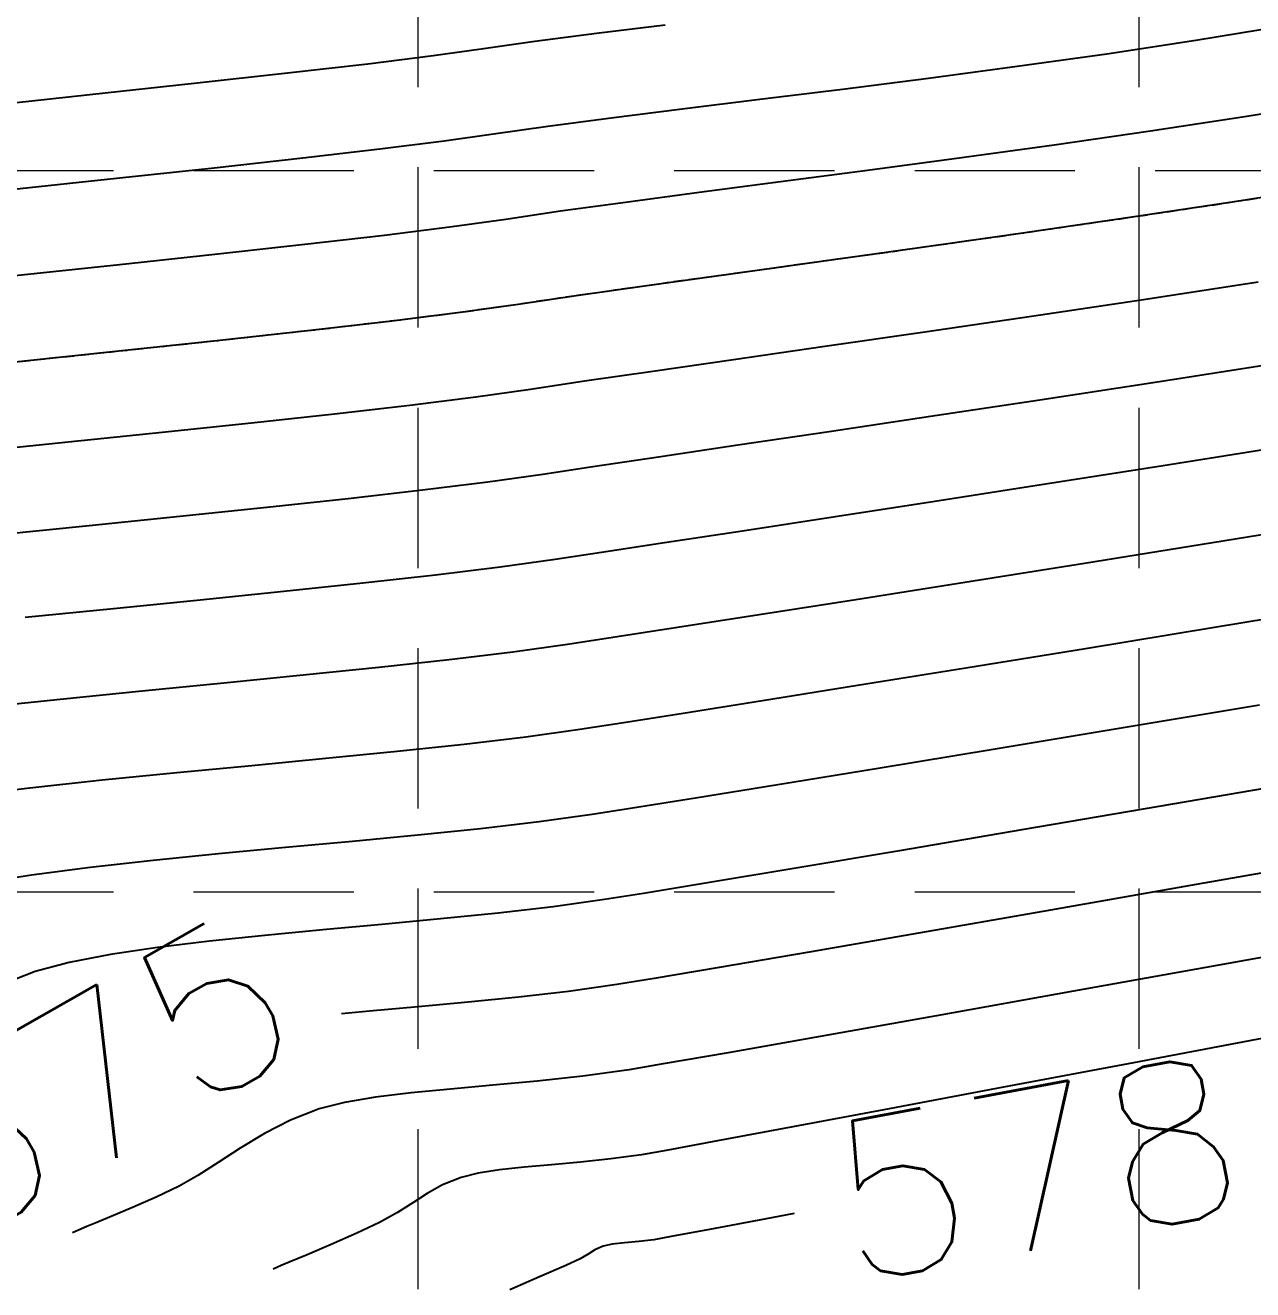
# Model space of a CAD drawing. Header units: inches. Extents: x 2547543 to 2548696, y 7125653 to 7126375.
# Drawn here: x 2548307.79 to 2548338.42, y 7125770.37 to 7125801.92 of the extents above; entities that cross this region are included whole.
import ezdxf

# ---------------------------------------------------------------- set-up
doc = ezdxf.new("R2010")
doc.units = ezdxf.units.IN
doc.header["$MEASUREMENT"] = 0
doc.linetypes.add('DASHED2', pattern=[0.375, 0.25, -0.125])
doc.linetypes.add('HIDDEN', pattern=[0.375, 0.25, -0.125])
for name, color, linetype in [('CONT-MJR', 6, 'Continuous'), ('CONT-MNR', 14, 'Continuous'), ('GRID', 254, 'HIDDEN'), ('V-100YR-LINE', 2, 'DASHED2')]:
    doc.layers.add(name, color=color, linetype=linetype)
doc.styles.add('L80', font='simplex', dxfattribs={"height": 3.2})

msp = doc.modelspace()

# ---------------------------------------------------------------- linework, layer by layer
at = {"layer": 'CONT-MJR', "color": 35, "extrusion": (0.163689393335121, -0.9865119272008728, 0), "elevation": -6612552.473156666}
msp.add_lwpolyline([(3680385.191171733, 565), (3680382.982679893, 565)], dxfattribs=at)
at = {"layer": 'CONT-MJR', "color": 35, "extrusion": (0.1500972411191075, -0.9886712386877816, 0), "elevation": -6662576.682767117}
msp.add_lwpolyline([(3589030.656834521, 565.0000000000005), (3589028.407322268, 565.0000000000005)], dxfattribs=at)
at = {"layer": 'CONT-MJR', "color": 35}
for points, elevation in [([(2548334.782325105, 7125801.20404087), (2548332.547277694, 7125800.888912225)], 565), ([(2548319.475039086, 7125799.200575802), (2548318.243022277, 7125799.027324929)], 565), ([(2548310.062636068, 7125798.093421831), (2548307.428135656, 7125797.811802085)], 565), ([(2548336.19234591, 7125790.927487992), (2548333.250969874, 7125790.465384545)], 570), ([(2548330.487316334, 7125790.036307734), (2548327.949380327, 7125789.646086395)], 570), ([(2548323.742641061, 7125789.005525468), (2548322.169827874, 7125788.766843549)], 570), ([(2548325.685156891, 7125789.300549362), (2548323.742641061, 7125789.005525468)], 570), ([(2548322.169827874, 7125788.766843549), (2548321.014712367, 7125788.590332439)], 570), ([(2548318.026094236, 7125788.199152394), (2548316.212476758, 7125787.996881987)], 570), ([(2548333.376149587, 7125779.838227208), (2548330.129233342, 7125779.272794256)], 575), ([(2548330.129233342, 7125779.272794256), (2548327.349234312, 7125778.791515823)], 575), ([(2548322.554385649, 7125777.980089076), (2548321.346084522, 7125777.812017672)], 575), ([(2548316.381758494, 7125777.315876245), (2548315.680724069, 7125777.247388904)], 575)]:
    msp.add_lwpolyline(points, dxfattribs=dict(at, elevation=elevation))
at = {"layer": 'CONT-MJR', "color": 35, "extrusion": (0.1317472760333948, -0.9912833375265523, 0), "elevation": -6727951.816179506}
msp.add_lwpolyline([(3464924.449263501, 565.0000000000009), (3464922.218053215, 565.0000000000009)], dxfattribs=at)
at = {"layer": 'CONT-MJR', "color": 35, "extrusion": (0.1262362040985846, -0.9920002120840401, 0), "elevation": -6747104.153120452}
msp.add_lwpolyline([(3427478.251562904, 565), (3427476.080020456, 565)], dxfattribs=at)
at = {"layer": 'CONT-MJR', "color": 35, "extrusion": (0.122264616277525, -0.9924975383377581, 0), "elevation": -6760768.908286139}
msp.add_lwpolyline([(3400440.610700302, 565), (3400438.659992175, 565)], dxfattribs=at)
at = {"layer": 'CONT-MJR', "color": 35, "extrusion": (0.1230200167565248, -0.9924041895705723, 0), "elevation": -6758178.716863847}
msp.add_lwpolyline([(3405587.638440118, 565), (3405585.560381197, 565)], dxfattribs=at)
at = {"layer": 'CONT-MJR', "color": 35, "extrusion": (0.1244532666622044, -0.9922254705545037, 0), "elevation": -6753252.817019973}
msp.add_lwpolyline([(3415341.227612512, 565), (3415339.438133687, 565)], dxfattribs=at)
at = {"layer": 'CONT-MJR', "color": 35, "extrusion": (0.1306151214650502, -0.9914331495590967, 0), "elevation": -6731904.503719244}
msp.add_lwpolyline([(3457228.491301093, 565), (3457226.896887242, 565)], dxfattribs=at)
at = {"layer": 'CONT-MJR', "color": 35, "extrusion": (0.14289636733052, -0.9897376562522724, 0), "elevation": -6688526.20392151}
msp.add_lwpolyline([(3540419.930348855, 565.0000000000009), (3540418.564696212, 565.0000000000009)], dxfattribs=at)
at = {"layer": 'CONT-MJR', "color": 35, "extrusion": (0.1153748018905832, -0.9933220299020398, 0), "elevation": -6784201.428459055}
msp.add_lwpolyline([(3353436.686752202, 565.0000000000009), (3353434.746580011, 565.0000000000009)], dxfattribs=at)
at = {"layer": 'CONT-MJR', "color": 35, "extrusion": (0.1237352883212083, -0.9923152616099722, 0), "elevation": -6755722.233445466}
msp.add_lwpolyline([(3410447.881155151, 565), (3410446.266765102, 565)], dxfattribs=at)
at = {"layer": 'CONT-MJR', "color": 35, "extrusion": (0.1105290757942992, -0.9938728909694932, 0), "elevation": -6800475.18859467}
msp.add_lwpolyline([(3320308.845692559, 565), (3320306.624369771, 565)], dxfattribs=at)
at = {"layer": 'CONT-MJR', "color": 35, "extrusion": (0.1077307783050882, -0.9941801041087979, 0), "elevation": -6809795.26396592}
msp.add_lwpolyline([(3301149.39580033, 565.0000000000009), (3301146.938022272, 565.0000000000009)], dxfattribs=at)
at = {"layer": 'CONT-MJR', "color": 35, "extrusion": (0.1573397883434017, -0.987544526086826, 0), "elevation": -6636081.147348398}
msp.add_lwpolyline([(3637769.003528443, 570.0000000000009), (3637765.89369044, 570.0000000000009)], dxfattribs=at)
at = {"layer": 'CONT-MJR', "color": 35, "extrusion": (0.1534190373977034, -0.9881612211395275, 0), "elevation": -6650466.973526439}
msp.add_lwpolyline([(3611396.011045882, 570.0000000000009), (3611393.214282073, 570.0000000000009)], dxfattribs=at)
at = {"layer": 'CONT-MJR', "color": 35, "extrusion": (0.1508607171411437, -0.9885550283234918, 0), "elevation": -6659792.603459848}
msp.add_lwpolyline([(3594164.144382746, 570.0000000000005), (3594161.853945318, 570.0000000000005)], dxfattribs=at)
at = {"layer": 'CONT-MJR', "color": 35, "extrusion": (0.1215851266824346, -0.9925810077618936, 0), "elevation": -6763084.461782695}
msp.add_lwpolyline([(3395803.5618498, 570), (3395801.935344557, 570)], dxfattribs=at)
at = {"layer": 'CONT-MJR', "color": 35, "extrusion": (0.1393800083055827, -0.9902389677672435, 0), "elevation": -6701048.534022497}
msp.add_lwpolyline([(3516639.244052712, 570.0000000000009), (3516637.85632716, 570.0000000000009)], dxfattribs=at)
at = {"layer": 'CONT-MJR', "color": 35, "extrusion": (0.1008907804115036, -0.9948975074991181, 0), "elevation": -6832327.098681196}
msp.add_lwpolyline([(3254237.777628089, 570), (3254235.678176736, 570)], dxfattribs=at)
at = {"layer": 'CONT-MJR', "color": 35, "extrusion": (0.104388776462303, -0.9945365671249617, 0), "elevation": -6820841.121019772}
msp.add_lwpolyline([(3278245.948229797, 570.0000000000009), (3278243.965680559, 570.0000000000009)], dxfattribs=at)
at = {"layer": 'CONT-MJR', "color": 35, "extrusion": (0.09967688246279577, -0.9950198586473027, 0), "elevation": -6836292.337867104}
msp.add_lwpolyline([(3245897.488170472, 570.0000000000009), (3245895.312655003, 570.0000000000009)], dxfattribs=at)
at = {"layer": 'CONT-MJR', "color": 35, "extrusion": (0.1004448150467678, -0.994942631074888, 0), "elevation": -6833785.10033431}
msp.add_lwpolyline([(3251170.637162088, 570), (3251168.426437396, 570)], dxfattribs=at)
at = {"layer": 'CONT-MJR', "color": 35, "extrusion": (0.1730823675270849, -0.9849073530293188, 0), "elevation": -6577161.382045624}
msp.add_lwpolyline([(3743226.838086247, 575), (3743222.819782273, 575)], dxfattribs=at)
at = {"layer": 'CONT-MJR', "color": 35, "extrusion": (-0.1723625438255617, 0.985033579877347, 0), "elevation": 6579895.200238043}
msp.add_lwpolyline([(-3738415.182653664, 575.0000000000005), (-3738411.487887294, 575.0000000000005)], dxfattribs=at)
at = {"layer": 'CONT-MJR', "color": 35, "extrusion": (0.169218558175676, -0.9855785506842899, 0), "elevation": -6591790.454041942}
msp.add_lwpolyline([(3717390.788506609, 575), (3717388.517031343, 575)], dxfattribs=at)
at = {"layer": 'CONT-MJR', "color": 35, "extrusion": (0.1668886575330397, -0.9859757481737671, 0), "elevation": -6600558.139648469}
msp.add_lwpolyline([(3701798.349677533, 575), (3701796.703520351, 575)], dxfattribs=at)
at = {"layer": 'CONT-MJR', "color": 35, "extrusion": (0.16112122419337, -0.9869346235260115, 0), "elevation": -6622088.158506965}
msp.add_lwpolyline([(3663142.777730028, 575.0000000000009), (3663141.832317556, 575.0000000000009)], dxfattribs=at)
at = {"layer": 'CONT-MJR', "color": 35, "extrusion": (0.09985456467715183, -0.9950020431703328, 0), "elevation": -6835701.94462896}
msp.add_lwpolyline([(3247125.135199336, 575.0000000000009), (3247123.871697127, 575.0000000000009)], dxfattribs=at)
at = {"layer": 'CONT-MJR', "color": 35, "extrusion": (0.1148083017364853, -0.9933876654420389, 0), "elevation": -6786091.339116119}
msp.add_lwpolyline([(3349569.441932294, 575.0000000000009), (3349568.18957617, 575.0000000000009)], dxfattribs=at)
at = {"layer": 'CONT-MJR', "color": 35, "extrusion": (0.09091983920206859, -0.9958582142250322, 0), "elevation": -6864571.357088285}
msp.add_lwpolyline([(3185637.549448638, 575.0000000000009), (3185636.328967625, 575.0000000000009)], dxfattribs=at)
at = {"layer": 'CONT-MJR', "color": 35, "extrusion": (0.09196567300009185, -0.9957621779268584, 0), "elevation": -6861221.907131368}
msp.add_lwpolyline([(3192846.450277567, 575.0000000000009), (3192845.197330216, 575.0000000000009)], dxfattribs=at)
at = {"layer": 'CONT-MNR', "color": 35}
for points, elevation in [([(2548322.047392617, 7125801.712963905), (2548320.506111252, 7125801.514384506)], 564), ([(2548323.758019217, 7125801.92101239), (2548322.047392617, 7125801.712963905)], 564), ([(2548319.16710443, 7125801.322624474), (2548317.967687416, 7125801.155382178)], 564), ([(2548317.967687416, 7125801.155382178), (2548316.340596641, 7125800.954531308)], 564), ([(2548335.870142842, 7125799.279529112), (2548333.465715298, 7125798.932913867)], 566), ([(2548331.100712484, 7125798.605612773), (2548328.811640806, 7125798.298181614)], 566), ([(2548328.811640806, 7125798.298181614), (2548326.635006674, 7125798.011176167)], 566), ([(2548338.019417138, 7125797.520783548), (2548335.30100862, 7125797.112024432)], 567), ([(2548321.14479362, 7125797.278271915), (2548319.782973742, 7125797.078527129)], 566), ([(2548319.782973742, 7125797.078527129), (2548318.441997799, 7125796.889238795)], 566), ([(2548325.34079892, 7125795.704362557), (2548323.304311724, 7125795.421633412)], 567), ([(2548321.539334274, 7125795.171515867), (2548320.090908399, 7125794.956478456)], 567), ([(2548316.874225325, 7125794.530097397), (2548314.834528368, 7125794.294345663)], 567), ([(2548332.906182873, 7125794.655155256), (2548330.23941473, 7125794.263393344)], 568), ([(2548330.23941473, 7125794.263393344), (2548327.742683594, 7125793.901600713)], 568), ([(2548338.967095855, 7125793.476290356), (2548335.985596118, 7125793.009866876)], 569), ([(2548323.447875128, 7125793.283984649), (2548321.744069193, 7125793.036191897)], 568), ([(2548335.985596118, 7125793.009866876), (2548333.107842701, 7125792.567818183)], 569), ([(2548315.508745051, 7125792.218513529), (2548313.435117746, 7125791.992380963)], 568), ([(2548313.435117746, 7125791.992380963), (2548311.205903202, 7125791.757368931)], 568), ([(2548311.205903202, 7125791.757368931), (2548308.860827466, 7125791.514397892)], 568), ([(2548325.576843011, 7125791.438810929), (2548323.593857515, 7125791.145151483)], 569), ([(2548317.699551464, 7125790.315914845), (2548315.846791571, 7125790.105637671)], 569), ([(2548319.333106931, 7125790.518317665), (2548317.699551464, 7125790.315914845)], 569), ([(2548315.846791571, 7125790.105637671), (2548313.81550751, 7125789.887951164)], 569), ([(2548309.380087923, 7125789.43221022), (2548307.057312915, 7125789.195085824)], 569), ([(2548340.759222764, 7125789.548644666), (2548337.41655731, 7125789.004382968)], 571), ([(2548337.466234121, 7125786.890536114), (2548334.249324857, 7125786.363758435)], 572), ([(2548322.454411759, 7125786.642796993), (2548321.322647024, 7125786.468283766)], 571), ([(2548331.261299995, 7125785.878633402), (2548328.555763534, 7125785.442830647)], 572), ([(2548310.706621435, 7125785.304072583), (2548308.659520776, 7125785.099382262)], 571), ([(2548328.555763534, 7125785.442830647), (2548326.186319474, 7125785.064019805)], 572), ([(2548308.659520776, 7125785.099382262), (2548306.641246232, 7125784.888800631)], 571), ([(2548320.278041376, 7125784.157552566), (2548318.74426119, 7125783.97526265)], 572), ([(2548309.70793949, 7125783.078590132), (2548307.897426491, 7125782.885988613)], 572), ([(2548311.56884303, 7125783.263679327), (2548309.70793949, 7125783.078590132)], 572), ([(2548339.779938798, 7125783.055657024), (2548336.079081133, 7125782.421714914)], 574), ([(2548326.574339385, 7125782.967744357), (2548324.512246336, 7125782.633719335)], 573), ([(2548336.079081133, 7125782.421714914), (2548332.665385011, 7125781.840412569)], 574), ([(2548321.938516336, 7125782.22418642), (2548320.615223374, 7125782.040600298)], 573), ([(2548319.153815956, 7125781.870502587), (2548317.588618961, 7125781.709825893)], 573), ([(2548314.284155756, 7125781.400465976), (2548312.613539305, 7125781.243647967)], 573), ([(2548329.605768246, 7125781.322568288), (2548326.967148649, 7125780.879000367)], 574), ([(2548310.976432793, 7125781.079981398), (2548309.407161099, 7125780.905398873)], 573), ([(2548307.940049102, 7125780.715833), (2548306.609421681, 7125780.507216384)], 573), ([(2548322.246450993, 7125780.102137748), (2548320.965962407, 7125779.92437951)], 574), ([(2548342.024473619, 7125779.263547957), (2548337.812296222, 7125778.506846476)], 576), ([(2548311.088302252, 7125778.90578559), (2548309.911553903, 7125778.730067962)], 574), ([(2548308.884629963, 7125778.531187024), (2548308.037943072, 7125778.30393869)], 574), ([(2548333.954306441, 7125777.815588692), (2548330.532937091, 7125777.204548467)], 576), ([(2548338.998258109, 7125776.699763927), (2548335.447516549, 7125776.031445749)], 577), ([(2548322.862320305, 7125775.858040404), (2548321.706843592, 7125775.699512995)], 576), ([(2548323.712879779, 7125776.000471771), (2548322.862320305, 7125775.858040404)], 576), ([(2548335.447516549, 7125776.031445749), (2548332.207447457, 7125775.421394774)], 577), ([(2548320.56372358, 7125775.572934016), (2548319.453665535, 7125775.467487685)], 576), ([(2548321.706843592, 7125775.699512995), (2548320.56372358, 7125775.572934016)], 576), ([(2548316.528915836, 7125775.169786762), (2548315.758158299, 7125775.040713201)], 576), ([(2548318.397374719, 7125775.372358222), (2548317.415556398, 7125775.276729841)], 576), ([(2548329.349567003, 7125774.883635108), (2548326.945391356, 7125774.432190862)], 577), ([(2548313.754854354, 7125774.261540514), (2548313.153940188, 7125773.89879032)], 576), ([(2548325.066436687, 7125774.081086143), (2548323.784219165, 7125773.844345064)], 577), ([(2548323.784219165, 7125773.844345064), (2548323.170254962, 7125773.735991731)], 577), ([(2548319.625660868, 7125773.354289703), (2548319.095551248, 7125773.272113978)], 577), ([(2548311.054152175, 7125772.680123883), (2548310.466261919, 7125772.420361457)], 576), ([(2548317.079502897, 7125772.290823236), (2548316.631550361, 7125772.043571069)], 577), ([(2548317.457691815, 7125772.53465148), (2548317.079502897, 7125772.290823236)], 577), ([(2548309.528502953, 7125772.026658674), (2548309.321303043, 7125771.940758375)], 576), ([(2548326.976964983, 7125772.269074546), (2548326.241701607, 7125772.130472681)], 578), ([(2548309.11914366, 7125771.852259383), (2548308.969675643, 7125771.786827005)], 576), ([(2548316.062146511, 7125771.776547321), (2548315.424328697, 7125771.495111234)], 577), ([(2548324.862468896, 7125771.870629904), (2548323.905325815, 7125771.691380543)], 578), ([(2548323.101496517, 7125771.567219939), (2548322.746476143, 7125771.534349659)], 578), ([(2548314.064806605, 7125770.919931718), (2548313.972427001, 7125770.879490845)], 577), ([(2548314.177932004, 7125770.969454445), (2548314.064806605, 7125770.919931718)], 577)]:
    msp.add_lwpolyline(points, dxfattribs=dict(at, elevation=elevation))
at = {"layer": 'CONT-MNR', "color": 35, "extrusion": (0.1417642822873775, -0.9899004436141773, 0), "elevation": -6692573.252608732}
msp.add_lwpolyline([(3532767.73687966, 564.0000000000009), (3532766.38421149, 564.0000000000009)], dxfattribs=at)
at = {"layer": 'CONT-MNR', "color": 35, "extrusion": (0.1103616496745941, -0.9938914962314056, 0), "elevation": -6801036.568533467}
msp.add_lwpolyline([(3319163.072108164, 564), (3319160.728174681, 564)], dxfattribs=at)
at = {"layer": 'CONT-MNR', "color": 35, "extrusion": (0.1146827222823102, -0.9934021709307458, 0), "elevation": -6786538.282675667}
msp.add_lwpolyline([(3348709.236874533, 564.0000000000009), (3348707.219742216, 564.0000000000009)], dxfattribs=at)
at = {"layer": 'CONT-MNR', "color": 35, "extrusion": (0.1079864066884132, -0.9941523706004651, 0), "elevation": -6808948.367455292}
msp.add_lwpolyline([(3302900.009887438, 564), (3302897.390101322, 564)], dxfattribs=at)
at = {"layer": 'CONT-MNR', "color": 35, "extrusion": (0.1068642036160019, -0.9942736253092092, 0), "elevation": -6812672.124922039}
msp.add_lwpolyline([(3295209.789758533, 564), (3295206.945092223, 564)], dxfattribs=at)
at = {"layer": 'CONT-MNR', "color": 35, "extrusion": (0.1595210504956725, -0.9871945271570124, 0), "elevation": -6628036.812022028}
msp.add_lwpolyline([(3652423.050407324, 566.0000000000009), (3652420.645858156, 566.0000000000009)], dxfattribs=at)
at = {"layer": 'CONT-MNR', "color": 35, "extrusion": (0.1500559928849958, -0.9886774999964842, 0), "elevation": -6662724.347962856}
msp.add_lwpolyline([(3588753.658148313, 566), (3588751.223233118, 566)], dxfattribs=at)
at = {"layer": 'CONT-MNR', "color": 35, "extrusion": (0.1370869612449429, -0.9905590164430524, 0), "elevation": -6709181.091304412}
msp.add_lwpolyline([(3501128.81352348, 566.0000000000005), (3501126.425979906, 566.0000000000005)], dxfattribs=at)
at = {"layer": 'CONT-MNR', "color": 35, "extrusion": (0.130080844046964, -0.991503390822255, 0), "elevation": -6733764.410806622}
msp.add_lwpolyline([(3453604.319333758, 566), (3453602.274267449, 566)], dxfattribs=at)
at = {"layer": 'CONT-MNR', "color": 35, "extrusion": (0.1549482791927938, -0.98792258339163, 0), "elevation": -6644875.704547898}
msp.add_lwpolyline([(3621693.496134783, 567), (3621690.743219376, 567)], dxfattribs=at)
at = {"layer": 'CONT-MNR', "color": 35, "extrusion": (0.1315581755508283, -0.9913084517170917, 0), "elevation": -6728610.593946148}
msp.add_lwpolyline([(3463632.671647912, 566), (3463630.813255785, 566)], dxfattribs=at)
at = {"layer": 'CONT-MNR', "color": 35, "extrusion": (0.1359811195807533, -0.9907114287811385, 0), "elevation": -6713085.240441173}
msp.add_lwpolyline([(3493626.409630845, 566), (3493624.774156573, 566)], dxfattribs=at)
at = {"layer": 'CONT-MNR', "color": 35, "extrusion": (0.1240548633462293, -0.9922753604116895, 0), "elevation": -6754621.380405207}
msp.add_lwpolyline([(3412623.359804626, 566), (3412621.659250319, 566)], dxfattribs=at)
at = {"layer": 'CONT-MNR', "color": 35, "extrusion": (0.1438745472260859, -0.9895959350464657, 0), "elevation": -6685019.268412356}
msp.add_lwpolyline([(3547043.088131008, 567), (3547040.387930034, 567)], dxfattribs=at)
at = {"layer": 'CONT-MNR', "color": 35, "extrusion": (0.1152045559105893, -0.993341789263617, 0), "elevation": -6784773.922297318}
msp.add_lwpolyline([(3352273.766434642, 566.0000000000009), (3352271.76465537, 566.0000000000009)], dxfattribs=at)
at = {"layer": 'CONT-MNR', "color": 35, "extrusion": (0.1403203950293998, -0.9901061492278459, 0), "elevation": -6697712.112965234}
msp.add_lwpolyline([(3523014.417298085, 567.0000000000009), (3523011.810743755, 567.0000000000009)], dxfattribs=at)
at = {"layer": 'CONT-MNR', "color": 35, "extrusion": (0.1099515135825432, -0.9939369520552639, 0), "elevation": -6802401.336535473}
msp.add_lwpolyline([(3316356.316424961, 566), (3316354.058661482, 566)], dxfattribs=at)
at = {"layer": 'CONT-MNR', "color": 35, "extrusion": (0.1379854963898299, -0.9904342496026944, 0), "elevation": -6706000.18178388}
msp.add_lwpolyline([(3507209.906566148, 567.0000000000009), (3507207.438576771, 567.0000000000009)], dxfattribs=at)
at = {"layer": 'CONT-MNR', "color": 35, "extrusion": (0.1068910898902563, -0.99427073521354, 0), "elevation": -6812578.723313992}
msp.add_lwpolyline([(3295396.68694826, 566.0000000000005), (3295394.21851719, 566.0000000000005)], dxfattribs=at)
at = {"layer": 'CONT-MNR', "color": 35, "extrusion": (0.1369554689580295, -0.9905772052306101, 0), "elevation": -6709643.701765005}
msp.add_lwpolyline([(3500231.970978335, 567), (3500229.686497021, 567)], dxfattribs=at)
at = {"layer": 'CONT-MNR', "color": 35, "extrusion": (0.10534056384381, -0.9944362048965575, 0), "elevation": -6817709.047643193}
msp.add_lwpolyline([(3284767.15437658, 566.0000000000005), (3284764.520629276, 566.0000000000005)], dxfattribs=at)
at = {"layer": 'CONT-MNR', "color": 35, "extrusion": (0.1403096122384278, -0.9901076773328759, 0), "elevation": -6697750.499376573}
msp.add_lwpolyline([(3522932.060425069, 567.0000000000009), (3522930.27781345, 567.0000000000009)], dxfattribs=at)
at = {"layer": 'CONT-MNR', "color": 35, "extrusion": (0.1516589654418186, -0.9884328799676371, 0), "elevation": -6656892.190705769}
msp.add_lwpolyline([(3599552.398645454, 568), (3599549.499677685, 568)], dxfattribs=at)
at = {"layer": 'CONT-MNR', "color": 35, "extrusion": (0.1480857655703447, -0.9889745224400095, 0), "elevation": -6669857.536747552}
msp.add_lwpolyline([(3575467.896485889, 568.0000000000005), (3575465.075716105, 568.0000000000005)], dxfattribs=at)
at = {"layer": 'CONT-MNR', "color": 35, "extrusion": (0.1241924906019374, -0.9922581444755633, 0), "elevation": -6754145.838895576}
msp.add_lwpolyline([(3413560.12449266, 567), (3413558.343365047, 567)], dxfattribs=at)
at = {"layer": 'CONT-MNR', "color": 35, "extrusion": (0.1401687185350882, -0.9901276333605842, 0), "elevation": -6698251.734510955}
msp.add_lwpolyline([(3521975.688249742, 567.0000000000009), (3521974.224453918, 567.0000000000009)], dxfattribs=at)
at = {"layer": 'CONT-MNR', "color": 35, "extrusion": (0.1058065029960882, -0.994386737604509, 0), "elevation": -6816167.052393884}
msp.add_lwpolyline([(3287963.570024255, 567.0000000000005), (3287961.108699412, 567.0000000000005)], dxfattribs=at)
at = {"layer": 'CONT-MNR', "color": 35, "extrusion": (0.1091321762790155, -0.9940272471620716, 0), "elevation": -6805130.54251544}
msp.add_lwpolyline([(3310747.818927038, 567.0000000000009), (3310745.538888507, 567.0000000000009)], dxfattribs=at)
at = {"layer": 'CONT-MNR', "color": 35, "extrusion": (0.1041732498788156, -0.9945591656657164, 0), "elevation": -6821557.774649061}
msp.add_lwpolyline([(3276762.283960314, 567.0000000000009), (3276759.686867938, 567.0000000000009)], dxfattribs=at)
at = {"layer": 'CONT-MNR', "color": 35, "extrusion": (0.1423390823718113, -0.9898179558027581, 0), "elevation": -6690512.120677966}
msp.add_lwpolyline([(3536659.522103027, 568), (3536657.219095265, 568)], dxfattribs=at)
at = {"layer": 'CONT-MNR', "color": 35, "extrusion": (0.1423431534196617, -0.9898173703641228, 0), "elevation": -6690497.574608205}
msp.add_lwpolyline([(3536684.736653697, 568.0000000000009), (3536682.700672017, 568.0000000000009)], dxfattribs=at)
at = {"layer": 'CONT-MNR', "color": 35, "extrusion": (0.1403365064627058, -0.9901038657402782, 0), "elevation": -6697652.649712023}
msp.add_lwpolyline([(3523110.750200175, 568.0000000000005), (3523109.368012557, 568.0000000000005)], dxfattribs=at)
at = {"layer": 'CONT-MNR', "color": 35, "extrusion": (0.1483247736387283, -0.9889387046349334, 0), "elevation": -6668993.288860531}
msp.add_lwpolyline([(3577065.64366241, 568), (3577064.283389897, 568)], dxfattribs=at)
at = {"layer": 'CONT-MNR', "color": 35, "extrusion": (0.1241553687882678, -0.9922627899911642, 0), "elevation": -6754271.39731851}
msp.add_lwpolyline([(3413307.564011384, 568.0000000000009), (3413305.907923197, 568.0000000000009)], dxfattribs=at)
at = {"layer": 'CONT-MNR', "color": 35, "extrusion": (0.1496459031187921, -0.9887396541454992, 0), "elevation": -6664206.069646486}
msp.add_lwpolyline([(3585983.659944248, 569.0000000000009), (3585980.902869803, 569.0000000000009)], dxfattribs=at)
at = {"layer": 'CONT-MNR', "color": 35, "extrusion": (0.1144174633077432, -0.9934327577094594, 0), "elevation": -6787423.618284116}
msp.add_lwpolyline([(3346897.063797659, 568.0000000000009), (3346895.173066754, 568.0000000000009)], dxfattribs=at)
at = {"layer": 'CONT-MNR', "color": 35, "extrusion": (0.1479894349698765, -0.9889889418680559, 0), "elevation": -6670203.670254661}
msp.add_lwpolyline([(3574812.522606069, 569), (3574809.968152853, 569)], dxfattribs=at)
at = {"layer": 'CONT-MNR', "color": 35, "extrusion": (0.1468941007586194, -0.9891522244641199, 0), "elevation": -6674158.458716669}
msp.add_lwpolyline([(3567420.942224856, 569), (3567418.638590677, 569)], dxfattribs=at)
at = {"layer": 'CONT-MNR', "color": 35, "extrusion": (0.1027119599012886, -0.9947111406298997, 0), "elevation": -6826362.40764818}
msp.add_lwpolyline([(3266735.225922748, 568.0000000000009), (3266732.791838336, 568.0000000000009)], dxfattribs=at)
at = {"layer": 'CONT-MNR', "color": 35, "extrusion": (0.149712784354131, -0.9887295293460864, 0), "elevation": -6663963.508832312}
msp.add_lwpolyline([(3586423.163265369, 569), (3586421.901310596, 569)], dxfattribs=at)
at = {"layer": 'CONT-MNR', "color": 35, "extrusion": (0.1471232514876227, -0.9891181672943379, 0), "elevation": -6673331.825043516}
msp.add_lwpolyline([(3568962.725525662, 569), (3568961.068142442, 569)], dxfattribs=at)
at = {"layer": 'CONT-MNR', "color": 35, "extrusion": (0.1398845934760904, -0.9901678143163557, 0), "elevation": -6699257.808839888}
msp.add_lwpolyline([(3520053.48140433, 569.0000000000009), (3520052.094093249, 569.0000000000009)], dxfattribs=at)
at = {"layer": 'CONT-MNR', "color": 35, "extrusion": (0.1014510721508015, -0.994840529913942, 0), "elevation": -6830495.41601332}
msp.add_lwpolyline([(3258082.70993504, 569), (3258080.431889917, 569)], dxfattribs=at)
at = {"layer": 'CONT-MNR', "color": 35, "extrusion": (0.1030072574543468, -0.9946806044714726, 0), "elevation": -6825390.175815522}
msp.add_lwpolyline([(3268766.399945782, 569.0000000000009), (3268764.219217656, 569.0000000000009)], dxfattribs=at)
at = {"layer": 'CONT-MNR', "color": 35, "extrusion": (0.1588231390561384, -0.9873070497572447, 0), "elevation": -6630606.771238124}
msp.add_lwpolyline([(3647731.674455015, 571.0000000000005), (3647728.441722286, 571.0000000000005)], dxfattribs=at)
at = {"layer": 'CONT-MNR', "color": 35, "extrusion": (0.1572000169642573, -0.987566784914538, 0), "elevation": -6636593.846610519}
msp.add_lwpolyline([(3636824.308991281, 571.0000000000009), (3636821.285626064, 571.0000000000009)], dxfattribs=at)
at = {"layer": 'CONT-MNR', "color": 35, "extrusion": (-0.1557986822446515, 0.9877888289562857, 0), "elevation": 6641747.150424541}
msp.add_lwpolyline([(-3627401.513243182, 571.0000000000009), (-3627398.754666516, 571.0000000000009)], dxfattribs=at)
at = {"layer": 'CONT-MNR', "color": 35, "extrusion": (0.1545961052593009, -0.9879777549310791, 0), "elevation": -6646157.958012654}
msp.add_lwpolyline([(3619310.891961861, 571.0000000000009), (3619308.453599011, 571.0000000000009)], dxfattribs=at)
at = {"layer": 'CONT-MNR', "color": 35, "extrusion": (0.1630959000930082, -0.986610220590103, 0), "elevation": -6614750.783153712}
msp.add_lwpolyline([(3676405.85470898, 572.0000000000009), (3676402.416482215, 572.0000000000009)], dxfattribs=at)
at = {"layer": 'CONT-MNR', "color": 35, "extrusion": (0.1535881556439489, -0.9881349495113967, 0), "elevation": -6649846.677459869}
msp.add_lwpolyline([(3612526.602175298, 571.0000000000009), (3612524.539454828, 571.0000000000009)], dxfattribs=at)
at = {"layer": 'CONT-MNR', "color": 35, "extrusion": (0.1528067768877304, -0.9882560846952491, 0), "elevation": -6652701.067254972}
msp.add_lwpolyline([(3607265.292660341, 571.0000000000005), (3607263.661013402, 571.0000000000005)], dxfattribs=at)
at = {"layer": 'CONT-MNR', "color": 35, "extrusion": (0.1199654830185601, -0.9927780632569012, 0), "elevation": -6768613.864552506}
msp.add_lwpolyline([(3384764.54159909, 571.0000000000009), (3384762.947406512, 571.0000000000009)], dxfattribs=at)
at = {"layer": 'CONT-MNR', "color": 35, "extrusion": (0.1388115733246319, -0.9903188108438314, 0), "elevation": -6703063.889464505}
msp.add_lwpolyline([(3512792.172729624, 571), (3512790.791270647, 571)], dxfattribs=at)
at = {"layer": 'CONT-MNR', "color": 35, "extrusion": (0.1602579940955247, -0.9870751619448638, 0), "elevation": -6625295.793909637}
msp.add_lwpolyline([(3657361.670851147, 572.0000000000009), (3657358.643700857, 572.0000000000009)], dxfattribs=at)
at = {"layer": 'CONT-MNR', "color": 35, "extrusion": (0.1017995574229404, -0.9948049306816356, 0), "elevation": -6829349.438208759}
msp.add_lwpolyline([(3260479.783963963, 571.0000000000009), (3260477.883934904, 571.0000000000009)], dxfattribs=at)
at = {"layer": 'CONT-MNR', "color": 35, "extrusion": (0.1085374689049987, -0.9940923588096313, 0), "elevation": -6807101.471833812}
msp.add_lwpolyline([(3306678.6069569, 571.0000000000009), (3306676.83981334, 571.0000000000009)], dxfattribs=at)
at = {"layer": 'CONT-MNR', "color": 35, "extrusion": (0.09841370689180437, -0.9951455884923645, 0), "elevation": -6840405.105530269}
msp.add_lwpolyline([(3237219.141952903, 571.0000000000005), (3237217.149236917, 571.0000000000005)], dxfattribs=at)
at = {"layer": 'CONT-MNR', "color": 35, "extrusion": (0.09772730362568158, -0.9952132304818169, 0), "elevation": -6842636.278027365}
msp.add_lwpolyline([(3232498.359736936, 571), (3232496.314590642, 571)], dxfattribs=at)
at = {"layer": 'CONT-MNR', "color": 35, "extrusion": (0.1567206517251358, -0.9876429705732982, 0), "elevation": -6638356.187567145}
msp.add_lwpolyline([(3633594.123932712, 572), (3633592.119415168, 572)], dxfattribs=at)
at = {"layer": 'CONT-MNR', "color": 35, "extrusion": (0.1646547052320494, -0.9863512701086501, 0), "elevation": -6608931.100100769}
msp.add_lwpolyline([(3686851.029780812, 573.0000000000009), (3686847.531282952, 573.0000000000009)], dxfattribs=at)
at = {"layer": 'CONT-MNR', "color": 35, "extrusion": (0.1554740007411976, -0.9878399845590004, 0), "elevation": -6642936.937701491}
msp.add_lwpolyline([(3625210.808354209, 572.0000000000005), (3625209.252993736, 572.0000000000005)], dxfattribs=at)
at = {"layer": 'CONT-MNR', "color": 35, "extrusion": (0.1381644086183608, -0.9904093074033273, 0), "elevation": -6705355.78800148}
msp.add_lwpolyline([(3508411.241324864, 572.0000000000005), (3508409.875687148, 572.0000000000005)], dxfattribs=at)
at = {"layer": 'CONT-MNR', "color": 35, "extrusion": (0.153809678156261, -0.988100492311115, 0), "elevation": -6649034.490779329}
msp.add_lwpolyline([(3614013.506712052, 572.0000000000009), (3614012.454650165, 572.0000000000009)], dxfattribs=at)
at = {"layer": 'CONT-MNR', "color": 35, "extrusion": (0.1634654507374716, -0.9865490593048047, 0), "elevation": -6613371.122287386}
msp.add_lwpolyline([(3678877.193343316, 573.0000000000005), (3678873.956401934, 573.0000000000005)], dxfattribs=at)
at = {"layer": 'CONT-MNR', "color": 35, "extrusion": (0.105711430594343, -0.9943968490706805, 0), "elevation": -6816470.7120933}
msp.add_lwpolyline([(3287316.947852341, 572.0000000000009), (3287315.261991208, 572.0000000000009)], dxfattribs=at)
at = {"layer": 'CONT-MNR', "color": 35, "extrusion": (0.09862528309819169, -0.9951246422101111, 0), "elevation": -6839714.559263573}
msp.add_lwpolyline([(3238675.554658714, 572), (3238673.765491141, 572)], dxfattribs=at)
at = {"layer": 'CONT-MNR', "color": 35, "extrusion": (0.1623257462187469, -0.9867372254630545, 0), "elevation": -6617616.299096931}
msp.add_lwpolyline([(3671232.178182655, 573.0000000000005), (3671229.263346939, 573.0000000000005)], dxfattribs=at)
at = {"layer": 'CONT-MNR', "color": 35, "extrusion": (0.09562187488553149, -0.9954177299221547, 0), "elevation": -6849456.670243698}
msp.add_lwpolyline([(3218017.154002732, 572), (3218015.272693052, 572)], dxfattribs=at)
at = {"layer": 'CONT-MNR', "color": 35, "extrusion": (0.09546103610005383, -0.9954331673129564, 0), "elevation": -6849976.541386437}
msp.add_lwpolyline([(3216912.245296435, 572), (3216910.390958573, 572)], dxfattribs=at)
at = {"layer": 'CONT-MNR', "color": 35, "extrusion": (0.1611728384315433, -0.9869261958991259, 0), "elevation": -6621900.849921915}
msp.add_lwpolyline([(3663495.451059239, 573.0000000000009), (3663492.918879926, 573.0000000000009)], dxfattribs=at)
at = {"layer": 'CONT-MNR', "color": 35, "extrusion": (0.116784274141144, -0.9931573054221201, 0), "elevation": -6779421.041982413}
msp.add_lwpolyline([(3363049.98682157, 572.0000000000009), (3363048.253443204, 572.0000000000009)], dxfattribs=at)
at = {"layer": 'CONT-MNR', "color": 35, "extrusion": (0.1554123564352929, -0.9878496846520879, 0), "elevation": -6643161.005641432}
msp.add_lwpolyline([(3624794.651161396, 573), (3624793.630260895, 573)], dxfattribs=at)
at = {"layer": 'CONT-MNR', "color": 35, "extrusion": (0.1582580328145951, -0.987397789672255, 0), "elevation": -6632689.197938096}
msp.add_lwpolyline([(3643922.332636487, 573.0000000000009), (3643920.747425563, 573.0000000000009)], dxfattribs=at)
at = {"layer": 'CONT-MNR', "color": 35, "extrusion": (0.1156125924230009, -0.9932943815774019, 0), "elevation": -6783381.312622481}
msp.add_lwpolyline([(3355062.684314308, 573.0000000000009), (3355061.213041093, 573.0000000000009)], dxfattribs=at)
at = {"layer": 'CONT-MNR', "color": 35, "extrusion": (0.1668780350023751, -0.9859775461103291, 0), "elevation": -6600600.145395715}
msp.add_lwpolyline([(3701735.259472765, 574), (3701732.156342498, 574)], dxfattribs=at)
at = {"layer": 'CONT-MNR', "color": 35, "extrusion": (0.09185857366818208, -0.9957720634982924, 0), "elevation": -6861569.533778954}
msp.add_lwpolyline([(3192105.96578532, 573), (3192104.288894017, 573)], dxfattribs=at)
at = {"layer": 'CONT-MNR', "color": 35, "extrusion": (0.09459242746288274, -0.9955160835801095, 0), "elevation": -6852778.753558826}
msp.add_lwpolyline([(3210936.135043299, 573.0000000000009), (3210934.493018906, 573.0000000000009)], dxfattribs=at)
at = {"layer": 'CONT-MNR', "color": 35, "extrusion": (0.09947719129521373, -0.9950398426254176, 0), "elevation": -6836937.265925575}
msp.add_lwpolyline([(3244525.285838732, 573.0000000000009), (3244523.640571436, 573.0000000000009)], dxfattribs=at)
at = {"layer": 'CONT-MNR', "color": 35, "extrusion": (0.1281449458702369, -0.9917554501226168, 0), "elevation": -6740479.078267734}
msp.add_lwpolyline([(3440432.551556261, 573.0000000000009), (3440431.072248033, 573.0000000000009)], dxfattribs=at)
at = {"layer": 'CONT-MNR', "color": 35, "extrusion": (0.1644090243542456, -0.9863922509381778, 0), "elevation": -6609847.090524879}
msp.add_lwpolyline([(3685192.655330805, 574.0000000000009), (3685190.474956199, 574.0000000000009)], dxfattribs=at)
at = {"layer": 'CONT-MNR', "color": 35, "extrusion": (0.1623421839875169, -0.986734521184986, 0), "elevation": -6617553.013780504}
msp.add_lwpolyline([(3671334.839895796, 574.0000000000009), (3671333.222569364, 574.0000000000009)], dxfattribs=at)
at = {"layer": 'CONT-MNR', "color": 35, "extrusion": (0.1579605104424365, -0.9874454299558862, 0), "elevation": -6633784.713905293}
msp.add_lwpolyline([(3641922.005053568, 574.0000000000009), (3641921.018547188, 574.0000000000009)], dxfattribs=at)
at = {"layer": 'CONT-MNR', "color": 35, "extrusion": (0.1151623415823781, -0.9933466842352995, 0), "elevation": -6784899.250929154}
msp.add_lwpolyline([(3351987.6835983, 574), (3351986.300430349, 574)], dxfattribs=at)
at = {"layer": 'CONT-MNR', "color": 35, "extrusion": (0.09346144334364015, -0.9956228998009856, 0), "elevation": -6856419.874816244}
msp.add_lwpolyline([(3203149.559211186, 574.0000000000005), (3203148.083069166, 574.0000000000005)], dxfattribs=at)
at = {"layer": 'CONT-MNR', "color": 35, "extrusion": (0.1010942936301513, -0.9948768485573583, 0), "elevation": -6831652.747110356}
msp.add_lwpolyline([(3255639.836718922, 574), (3255638.392289525, 574)], dxfattribs=at)
at = {"layer": 'CONT-MNR', "color": 35, "extrusion": (0.09477671460041075, -0.9954985556843127, 0), "elevation": -6852182.103378382}
msp.add_lwpolyline([(3212202.06971686, 574.0000000000009), (3212200.619442795, 574.0000000000009)], dxfattribs=at)
at = {"layer": 'CONT-MNR', "color": 35, "extrusion": (0.09140423149083657, -0.9958138713964421, 0), "elevation": -6863023.12358229}
msp.add_lwpolyline([(3188975.501163292, 574), (3188974.023056157, 574)], dxfattribs=at)
at = {"layer": 'CONT-MNR', "color": 35, "extrusion": (0.1208205071705237, -0.9926743700967893, 0), "elevation": -6765689.848632756}
msp.add_lwpolyline([(3390584.631498517, 574.0000000000005), (3390583.325773136, 574.0000000000005)], dxfattribs=at)
at = {"layer": 'CONT-MNR', "color": 35, "extrusion": (0.1041145402575019, -0.9945653133439599, 0), "elevation": -6821736.314812663}
msp.add_lwpolyline([(3276361.709056818, 574.0000000000009), (3276360.316328527, 574.0000000000009)], dxfattribs=at)
at = {"layer": 'CONT-MNR', "color": 35, "extrusion": (0.1901338356723716, -0.9817581802727755, 0), "elevation": -6511271.621092306}
msp.add_lwpolyline([(3856675.743638659, 574), (3856674.697633686, 574)], dxfattribs=at)
at = {"layer": 'CONT-MNR', "color": 35, "extrusion": (0.3560581677918398, -0.9344637933856603, 0), "elevation": -5751435.933764556}
msp.add_lwpolyline([(4918493.162842708, 574), (4918492.061067672, 574)], dxfattribs=at)
at = {"layer": 'CONT-MNR', "color": 35, "extrusion": (0.1763669686251763, -0.9843244853085624, 0), "elevation": -6564635.64618688}
msp.add_lwpolyline([(3765143.259827777, 576.0000000000009), (3765139.34039893, 576.0000000000009)], dxfattribs=at)
at = {"layer": 'CONT-MNR', "color": 35, "extrusion": (0.1750601335651213, -0.9845577431700804, 0), "elevation": -6569628.039379001}
msp.add_lwpolyline([(3756418.067543503, 576), (3756415.119706137, 576)], dxfattribs=at)
at = {"layer": 'CONT-MNR', "color": 35, "extrusion": (0.1738910487383849, -0.984764897408851, 0), "elevation": -6574083.385391066}
msp.add_lwpolyline([(3748612.379171358, 576.0000000000009), (3748610.04274563, 576.0000000000009)], dxfattribs=at)
at = {"layer": 'CONT-MNR', "color": 35, "extrusion": (0.1716619570229516, -0.9851559127930211, 0), "elevation": -6582550.124422436}
msp.add_lwpolyline([(3733722.46827673, 576.0000000000009), (3733720.827002345, 576.0000000000009)], dxfattribs=at)
at = {"layer": 'CONT-MNR', "color": 35, "extrusion": (0.0896968959318582, -0.9959691093905422, 0), "elevation": -6868475.901234123}
msp.add_lwpolyline([(3177207.397250888, 576.0000000000009), (3177206.336685048, 576.0000000000009)], dxfattribs=at)
at = {"layer": 'CONT-MNR', "color": 35, "extrusion": (0.1197481301056471, -0.9928043036450845, 0), "elevation": -6769344.1161166}
msp.add_lwpolyline([(3383278.76215956, 576.0000000000009), (3383277.86909276, 576.0000000000009)], dxfattribs=at)
at = {"layer": 'CONT-MNR', "color": 35, "extrusion": (0.1849220213200975, -0.98275319690698, 0), "elevation": -6531635.833020609}
msp.add_lwpolyline([(3822094.418047399, 577.0000000000009), (3822091.510012642, 577.0000000000009)], dxfattribs=at)
at = {"layer": 'CONT-MNR', "color": 35, "extrusion": (0.3657532607539224, -0.9307118524268794, 0), "elevation": -5699988.571298106}
msp.add_lwpolyline([(4978022.48689577, 576), (4978021.719627545, 576)], dxfattribs=at)
at = {"layer": 'CONT-MNR', "color": 35, "extrusion": (0.247532796825388, -0.9688795149531243, 0), "elevation": -6273225.738300154}
msp.add_lwpolyline([(4232873.961088098, 576.0000000000009), (4232873.306549283, 576.0000000000009)], dxfattribs=at)
at = {"layer": 'CONT-MNR', "color": 35, "extrusion": (0.4569720215453861, -0.889481068671348, 0), "elevation": -5173733.217178135}
msp.add_lwpolyline([(5522957.04776709, 576.0000000000009), (5522956.311349996, 576.0000000000009)], dxfattribs=at)
at = {"layer": 'CONT-MNR', "color": 35, "extrusion": (0.1836823973682431, -0.98298564429856, 0), "elevation": -6536451.168745765}
msp.add_lwpolyline([(3813848.135109052, 577.0000000000009), (3813846.223631831, 577.0000000000009)], dxfattribs=at)
at = {"layer": 'CONT-MNR', "color": 35, "extrusion": (0.5457043381705308, -0.8379777892652424, 0), "elevation": -4580614.715390091}
msp.add_lwpolyline([(6023995.55248655, 576), (6023994.894043162, 576)], dxfattribs=at)
at = {"layer": 'CONT-MNR', "color": 35, "extrusion": (0.5406673718307806, -0.8412364667782753, 0), "elevation": -4616671.078186482}
msp.add_lwpolyline([(5996406.741553046, 576), (5996406.138191933, 576)], dxfattribs=at)
at = {"layer": 'CONT-MNR', "color": 35, "extrusion": (0.09170797525494336, -0.9957859445054639, 0), "elevation": -6862043.727965211}
msp.add_lwpolyline([(3191073.141259103, 577), (3191072.411278101, 577)], dxfattribs=at)
at = {"layer": 'CONT-MNR', "color": 35, "extrusion": (0.1060158390305188, -0.9943644411756964, 0), "elevation": -6815453.378173586}
msp.add_lwpolyline([(3289406.051644878, 577.0000000000005), (3289405.290826022, 577.0000000000005)], dxfattribs=at)
at = {"layer": 'CONT-MNR', "color": 35, "extrusion": (0.1338684506930417, -0.9909991109527014, 0), "elevation": -6720495.362550708}
msp.add_lwpolyline([(3479302.286169218, 577.0000000000005), (3479301.511020586, 577.0000000000005)], dxfattribs=at)
at = {"layer": 'CONT-MNR', "color": 35, "extrusion": (0.2402078155245838, -0.9707214870192725, 0), "elevation": -6305015.063666721}
msp.add_lwpolyline([(4185374.53345108, 577.0000000000009), (4185374.09198644, 577.0000000000009)], dxfattribs=at)
at = {"layer": 'CONT-MNR', "color": 35, "extrusion": (0.1096560092553384, -0.9939695969365427, 0), "elevation": -6803363.508367466}
msp.add_lwpolyline([(3314336.71749035, 577), (3314336.10007305, 577)], dxfattribs=at)
at = {"layer": 'CONT-MNR', "color": 35, "extrusion": (0.09180459494200606, -0.9957770414844552, 0), "elevation": -6861734.069084483}
msp.add_lwpolyline([(3191738.213527589, 577.0000000000009), (3191737.531354374, 577.0000000000009)], dxfattribs=at)
at = {"layer": 'CONT-MNR', "color": 35, "extrusion": (-0.4263720478588294, 0.9045478853021923, 0), "elevation": 5359074.006210039}
msp.add_lwpolyline([(-5343300.297817294, 576), (-5343299.665326471, 576)], dxfattribs=at)
at = {"layer": 'CONT-MNR', "color": 35, "extrusion": (0.4902838538316201, -0.8715628162513673, 0), "elevation": -4961162.695203977}
msp.add_lwpolyline([(5714665.618391499, 576), (5714665.081035541, 576)], dxfattribs=at)
at = {"layer": 'CONT-MNR', "color": 35, "extrusion": (-0.4827177352312566, 0.8757759919598199, 0), "elevation": 5010462.509066638}
msp.add_lwpolyline([(-5671492.896072124, 577), (-5671492.454563975, 577)], dxfattribs=at)
at = {"layer": 'CONT-MNR', "color": 35, "extrusion": (-0.3711903084819325, 0.9285568129571222, 0), "elevation": 5670774.028823549}
msp.add_lwpolyline([(-5011276.599525907, 577.0000000000009), (-5011276.098857384, 577.0000000000009)], dxfattribs=at)
at = {"layer": 'CONT-MNR', "color": 35, "extrusion": (0.5448382248616279, -0.8385411789111076, 0), "elevation": -4586832.941826336}
msp.add_lwpolyline([(6019262.810404211, 577), (6019262.383759907, 577)], dxfattribs=at)
at = {"layer": 'CONT-MNR', "color": 35, "extrusion": (0.3905386282628366, -0.9205865411978289, 0), "elevation": -5564676.511941677}
msp.add_lwpolyline([(5128829.704395404, 576), (5128829.126146808, 576)], dxfattribs=at)
at = {"layer": 'CONT-MNR', "color": 35, "extrusion": (-0.3825653855601755, 0.923928420263818, 0), "elevation": 5608808.274452456}
msp.add_lwpolyline([(-5080529.75861779, 576.0000000000009), (-5080529.319805557, 576.0000000000009)], dxfattribs=at)
at = {"layer": 'CONT-MNR', "color": 35, "extrusion": (0.424584690505094, -0.9053882264469169, 0), "elevation": -5369613.884278039}
msp.add_lwpolyline([(5332709.593194037, 577), (5332708.964288298, 577)], dxfattribs=at)
at = {"layer": 'CONT-MNR', "color": 35, "extrusion": (0.1851396576142807, -0.982712219919172, 0), "elevation": -6530787.101096855}
msp.add_lwpolyline([(3823534.350533963, 578.0000000000009), (3823532.947037921, 578.0000000000009)], dxfattribs=at)
at = {"layer": 'CONT-MNR', "color": 35, "extrusion": (0.4010252078344211, -0.9160670186625863, 0), "elevation": -5505748.382238095}
msp.add_lwpolyline([(5192036.296119474, 576.0000000000005), (5192036.075437602, 576.0000000000005)], dxfattribs=at)
at = {"layer": 'CONT-MNR', "color": 35, "extrusion": (0.1783867123224246, -0.9839604569629802, 0), "elevation": -6556890.446260955}
msp.add_lwpolyline([(3778592.939159654, 578.0000000000009), (3778592.505060708, 578.0000000000009)], dxfattribs=at)
at = {"layer": 'CONT-MNR', "color": 35, "extrusion": (-0.392419672383866, 0.9197862799184054, 0), "elevation": 5554177.751091158}
msp.add_lwpolyline([(-5140198.479795828, 577), (-5140197.829125406, 577)], dxfattribs=at)
at = {"layer": 'CONT-MNR', "color": 35, "extrusion": (0.5399763506823337, -0.8416801890883433, 0), "elevation": -4621586.970626839}
msp.add_lwpolyline([(5992620.162720298, 578), (5992619.961184399, 578)], dxfattribs=at)
at = {"layer": 'CONT-MNR', "color": 35, "extrusion": (0.4079037178899586, -0.9130249486906418, 0), "elevation": -5466537.011810817}
msp.add_lwpolyline([(5233310.423760049, 578), (5233310.199119873, 578)], dxfattribs=at)
at = {"layer": 'CONT-MNR', "color": 35, "extrusion": (0.2028855605695641, -0.9792024557324056, 0), "elevation": -6460555.126109391}
msp.add_lwpolyline([(3941039.737016073, 578), (3941039.501887134, 578)], dxfattribs=at)
at = {"layer": 'CONT-MNR', "color": 35, "extrusion": (0.1077847258344348, -0.9941742567964611, 0), "elevation": -6809588.350696868}
msp.add_lwpolyline([(3301526.203744133, 578), (3301525.89574754, 578)], dxfattribs=at)
at = {"layer": 'CONT-MNR', "color": 35, "extrusion": (0.1230917274789309, -0.9923952975635529, 0), "elevation": -6757904.702083465}
msp.add_lwpolyline([(3406067.774006755, 578.0000000000009), (3406067.394427064, 578.0000000000009)], dxfattribs=at)
at = {"layer": 'CONT-MNR', "color": 35, "extrusion": (-0.3834461229427413, 0.9235632467785734, 0), "elevation": 5603958.980781807}
msp.add_lwpolyline([(-5085878.779999221, 577.0000000000005), (-5085878.567197999, 577.0000000000005)], dxfattribs=at)
at = {"layer": 'CONT-MNR', "color": 35, "extrusion": (0.3857412491838373, -0.9226070066274659, 0), "elevation": -5591296.329203787}
msp.add_lwpolyline([(5099797.012851968, 577), (5099796.523604023, 577)], dxfattribs=at)
at = {"layer": 'CONT-MNR', "color": 35, "extrusion": (0.4116161133564812, -0.9113573257648749, 0), "elevation": -5445193.48000608}
msp.add_lwpolyline([(5255513.812350884, 578.0000000000005), (5255513.417140882, 578.0000000000005)], dxfattribs=at)
at = {"layer": 'CONT-MNR', "color": 35, "extrusion": (0.5034604818460092, -0.8640182539850558, 0), "elevation": -4873817.097206011}
msp.add_lwpolyline([(5789340.811287232, 578.0000000000009), (5789340.581576977, 578.0000000000009)], dxfattribs=at)
at = {"layer": 'CONT-MNR', "color": 35, "extrusion": (-0.401757613107745, 0.9157460457517507, 0), "elevation": 5501589.119444238}
msp.add_lwpolyline([(-5196447.870734515, 578), (-5196447.154680075, 578)], dxfattribs=at)
at = {"layer": 'CONT-MNR', "color": 35, "extrusion": (-0.3990634968729977, 0.9169232931186203, 0), "elevation": 5516843.386178596}
msp.add_lwpolyline([(-5180249.503928108, 578.0000000000005), (-5180248.701394029, 578.0000000000005)], dxfattribs=at)
at = {"layer": 'GRID', "color": 252, "linetype": 'HIDDEN', "lineweight": 0, "ltscale": 16}
for p, q in [((2548317.583313591, 7126356.376313465), (2548317.583313591, 7125726.296813901)), ((2548335.583313591, 7126356.376313465), (2548335.583313591, 7125726.296813901)), ((2547561.986892405, 7125798.2968139), (2548677.986892388, 7125798.2968139)), ((2547561.986892405, 7125780.2968139), (2548677.986892388, 7125780.2968139))]:
    msp.add_line(p, q, dxfattribs=at)
at = {"layer": 'V-100YR-LINE', "color": 5}
for p, q in [((2548340.739084438, 7125797.947343053, 567), (2548338.019417138, 7125797.520783548, 567)), ((2548338.019417138, 7125797.520783548, 567), (2548335.30100862, 7125797.112024432, 567)), ((2548335.30100862, 7125797.112024432, 567), (2548332.628900712, 7125796.723534239, 567)), ((2548332.628900712, 7125796.723534239, 567), (2548330.048135241, 7125796.357781506, 567)), ((2548330.048135241, 7125796.357781506, 567), (2548327.603754034, 7125796.017234767, 567)), ((2548327.603754034, 7125796.017234767, 567), (2548325.34079892, 7125795.704362557, 567)), ((2548325.34079892, 7125795.704362557, 567), (2548323.304311724, 7125795.421633412, 567)), ((2548323.304311724, 7125795.421633412, 567), (2548321.539334274, 7125795.171515867, 567)), ((2548321.539334274, 7125795.171515867, 567), (2548320.090908399, 7125794.956478456, 567)), ((2548318.641563705, 7125794.751300071, 567), (2548316.874225325, 7125794.530097397, 567)), ((2548320.090908399, 7125794.956478456, 567), (2548318.641563705, 7125794.751300071, 567)), ((2548316.874225325, 7125794.530097397, 567), (2548314.834528368, 7125794.294345663, 567)), ((2548312.568107944, 7125794.045520096, 567), (2548310.120599163, 7125793.785095922, 567)), ((2548314.834528368, 7125794.294345663, 567), (2548312.568107944, 7125794.045520096, 567)), ((2548310.120599163, 7125793.785095922, 567), (2548307.537637137, 7125793.514548369, 567))]:
    msp.add_line(p, q, dxfattribs=at)

# ---------------------------------------------------------------- texts
at = {"layer": 'CONT-MJR', "color": 35, "insert": (2548304.062280377, 7125774.839730089, 575), "char_height": 4, "width": 15.04761904761904, "attachment_point": 1, "rotation": 29.689483689369595, "style": 'L80'}
msp.add_mtext('\\Fsimplex.shx;\\W1.0000000000;\\T1.0000000000;\\o\\l575', dxfattribs=at)
at = {"layer": 'CONT-MNR', "color": 35, "insert": (2548327.592622253, 7125774.426649901, 578), "char_height": 4, "width": 15.04761904761905, "attachment_point": 1, "rotation": 10.541786045535224, "style": 'L80'}
msp.add_mtext('\\Fsimplex.shx;\\W1.0000000000;\\T1.0000000000;\\o\\l578', dxfattribs=at)

doc.saveas('drawing.dxf')
